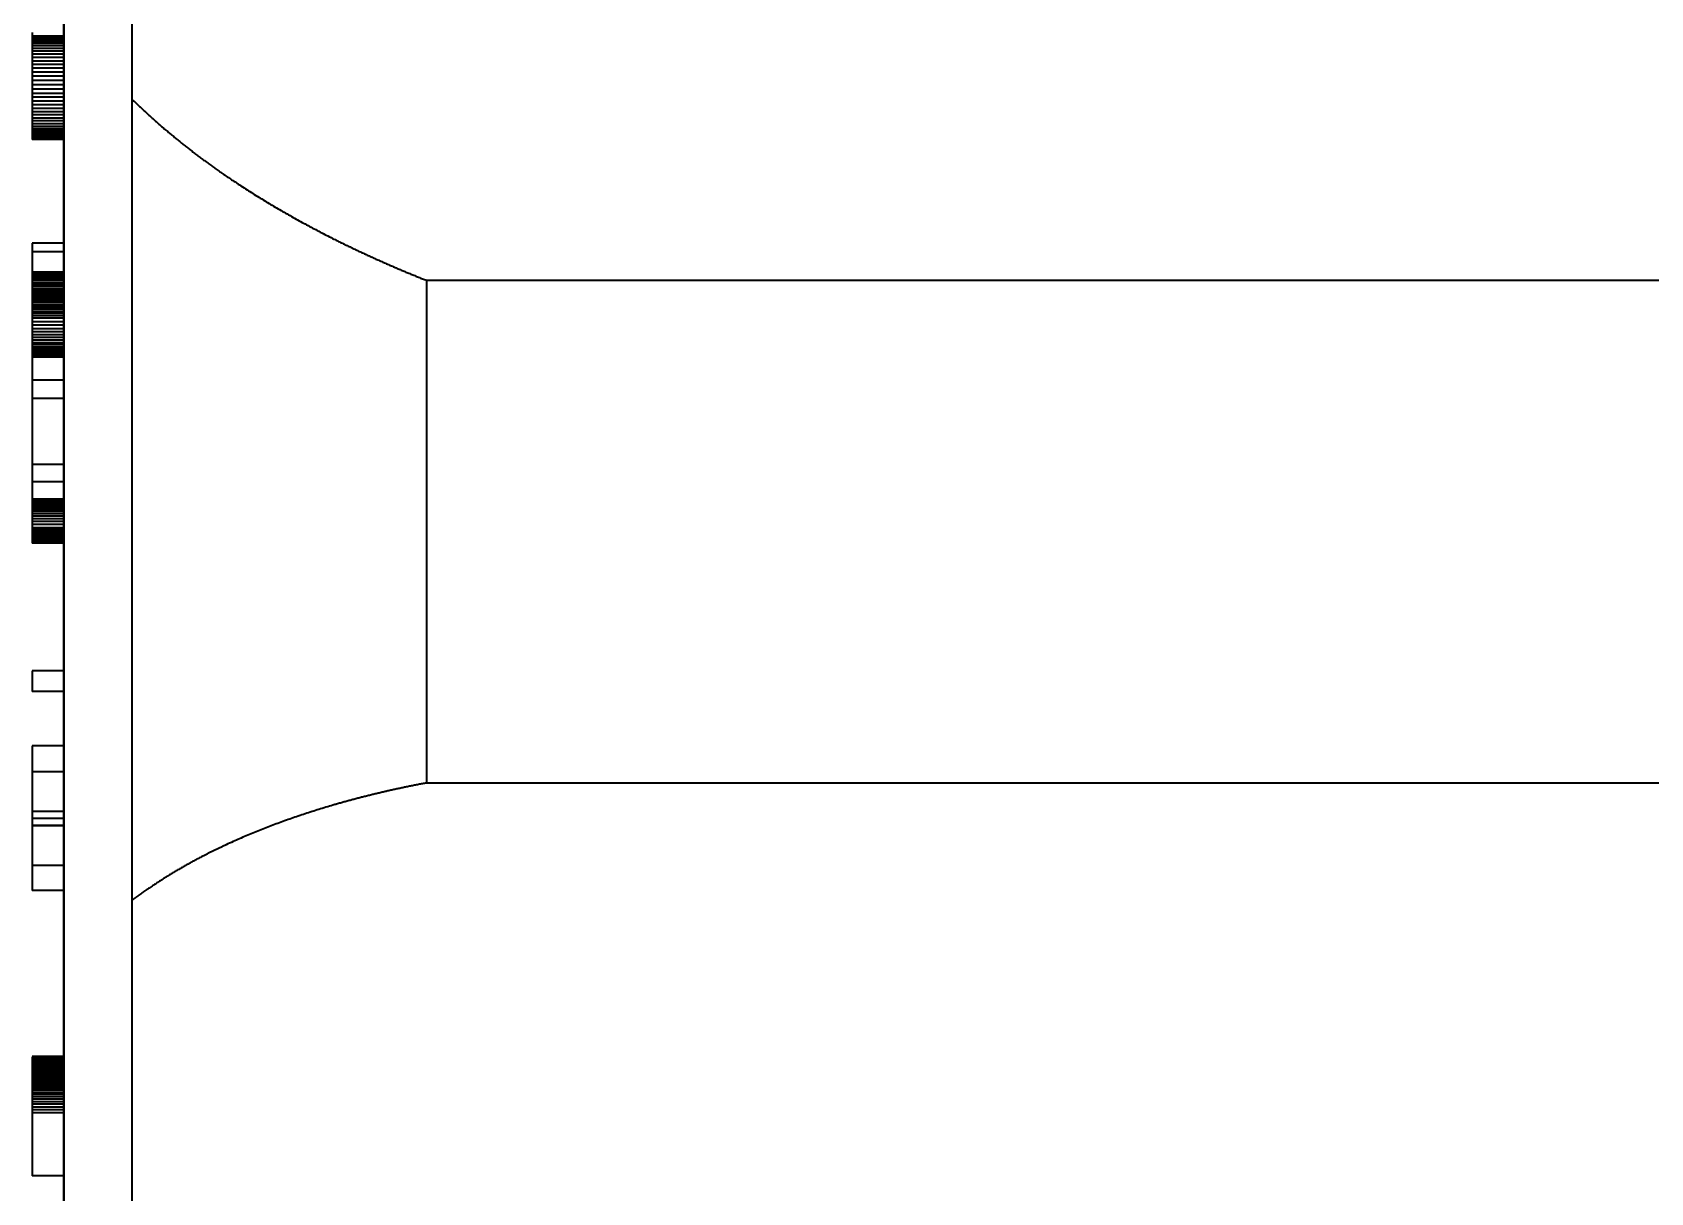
# Model space of a CAD drawing. Extents: x 23 to 417, y 3 to 294.
# Drawn here: x 45.24 to 52.93, y 205.91 to 211.43 of the extents above; entities that cross this region are included whole.
import ezdxf

# ---------------------------------------------------------------- set-up
doc = ezdxf.new("R2010")
doc.units = 0
doc.layers.get('0').update_dxf_attribs({"lineweight": 13})

# ---------------------------------------------------------------- blocks, each defined once
blk = doc.blocks.new('BLOCK4521')
at = {"color": 1, "lineweight": 35, "ltscale": 0.115128}
blk.add_line((-598.852, -2.303), (-598.852, 2.303), dxfattribs=at)
at = {"color": 1, "lineweight": 35}
for p, q in [((-599.502, -22.625), (-599.502, 0)), ((-599.502, 0), (-599.502, -25.1)), ((-572.052, -4.023), (-596.058, -4.023)), ((-572.052, -8.8), (-596.058, -8.8))]:
    blk.add_line(p, q, dxfattribs=at)
at = {"color": 1, "lineweight": 35, "ltscale": 0.00089989}
blk.add_line((-599.802, -1.666), (-599.802, -1.702), dxfattribs=at)
at = {"color": 1, "lineweight": 35, "ltscale": 0.0075}
for p, q in [((-599.502, -1.702), (-599.802, -1.702)), ((-599.502, -1.703), (-599.802, -1.703)), ((-599.502, -1.707), (-599.802, -1.707)), ((-599.502, -1.715), (-599.802, -1.715)), ((-599.502, -1.725), (-599.802, -1.725)), ((-599.502, -1.738), (-599.802, -1.738)), ((-599.502, -1.753), (-599.802, -1.753)), ((-599.502, -1.772), (-599.802, -1.772)), ((-599.502, -1.793), (-599.802, -1.793)), ((-599.502, -1.818), (-599.802, -1.818)), ((-599.502, -1.845), (-599.802, -1.845)), ((-599.502, -1.874), (-599.802, -1.874)), ((-599.502, -1.905), (-599.802, -1.905)), ((-599.502, -1.938), (-599.802, -1.938)), ((-599.502, -1.972), (-599.802, -1.972)), ((-599.502, -2.007), (-599.802, -2.007)), ((-599.502, -2.044), (-599.802, -2.044)), ((-599.502, -2.083), (-599.802, -2.083)), ((-599.502, -2.123), (-599.802, -2.123)), ((-599.502, -2.164), (-599.802, -2.164)), ((-599.502, -2.207), (-599.802, -2.207)), ((-599.502, -2.246), (-599.802, -2.246)), ((-599.502, -2.283), (-599.802, -2.283)), ((-599.502, -2.32), (-599.802, -2.32)), ((-599.502, -2.354), (-599.802, -2.354)), ((-599.502, -2.388), (-599.802, -2.388)), ((-599.502, -2.42), (-599.802, -2.42)), ((-599.502, -2.451), (-599.802, -2.451)), ((-599.502, -2.48), (-599.802, -2.48)), ((-599.502, -2.508), (-599.802, -2.508)), ((-599.502, -2.535), (-599.802, -2.535)), ((-599.502, -2.56), (-599.802, -2.56)), ((-599.502, -2.583), (-599.802, -2.583)), ((-599.502, -2.603), (-599.802, -2.603)), ((-599.502, -2.622), (-599.802, -2.622)), ((-599.502, -2.638), (-599.802, -2.638)), ((-599.502, -2.651), (-599.802, -2.651)), ((-599.502, -2.663), (-599.802, -2.663)), ((-599.502, -2.672), (-599.802, -2.672)), ((-599.502, -2.679), (-599.802, -2.679)), ((-599.502, -2.684), (-599.802, -2.684)), ((-599.502, -3.67), (-599.802, -3.67)), ((-599.502, -3.752), (-599.802, -3.752)), ((-599.502, -3.945), (-599.802, -3.945)), ((-599.502, -3.95), (-599.802, -3.95)), ((-599.502, -3.955), (-599.802, -3.955)), ((-599.502, -3.96), (-599.802, -3.96)), ((-599.502, -3.964), (-599.802, -3.964)), ((-599.502, -3.968), (-599.802, -3.968)), ((-599.502, -3.972), (-599.802, -3.972)), ((-599.502, -3.975), (-599.802, -3.975)), ((-599.502, -3.978), (-599.802, -3.978)), ((-599.502, -3.98), (-599.802, -3.98)), ((-599.502, -3.982), (-599.802, -3.982)), ((-599.502, -4.002), (-599.802, -4.002)), ((-599.502, -4.022), (-599.802, -4.022)), ((-599.502, -4.042), (-599.802, -4.042)), ((-599.502, -4.062), (-599.802, -4.062)), ((-599.502, -4.082), (-599.802, -4.082)), ((-599.502, -4.102), (-599.802, -4.102)), ((-599.502, -4.121), (-599.802, -4.121)), ((-599.502, -4.14), (-599.802, -4.14)), ((-599.502, -4.16), (-599.802, -4.16)), ((-599.502, -4.179), (-599.802, -4.179)), ((-599.502, -4.198), (-599.802, -4.198)), ((-599.502, -4.217), (-599.802, -4.217)), ((-599.502, -4.237), (-599.802, -4.237)), ((-599.502, -4.257), (-599.802, -4.257)), ((-599.502, -4.277), (-599.802, -4.277)), ((-599.502, -4.297), (-599.802, -4.297)), ((-599.502, -4.318), (-599.802, -4.318)), ((-599.502, -4.339), (-599.802, -4.339)), ((-599.502, -4.36), (-599.802, -4.36)), ((-599.502, -4.382), (-599.802, -4.382)), ((-599.502, -4.417), (-599.802, -4.417)), ((-599.502, -4.45), (-599.802, -4.45)), ((-599.502, -4.482), (-599.802, -4.482)), ((-599.502, -4.512), (-599.802, -4.512)), ((-599.502, -4.54), (-599.802, -4.54)), ((-599.502, -4.567), (-599.802, -4.567)), ((-599.502, -4.592), (-599.802, -4.592)), ((-599.502, -4.615), (-599.802, -4.615)), ((-599.502, -4.637), (-599.802, -4.637)), ((-599.502, -4.657), (-599.802, -4.657)), ((-599.502, -4.675), (-599.802, -4.675)), ((-599.502, -4.692), (-599.802, -4.692)), ((-599.502, -4.706), (-599.802, -4.706)), ((-599.502, -4.718), (-599.802, -4.718)), ((-599.502, -4.729), (-599.802, -4.729)), ((-599.502, -4.738), (-599.802, -4.738)), ((-599.502, -4.744), (-599.802, -4.744)), ((-599.502, -4.749), (-599.802, -4.749)), ((-599.502, -4.752), (-599.802, -4.752)), ((-599.502, -4.753), (-599.802, -4.753)), ((-599.502, -4.97), (-599.802, -4.97)), ((-599.502, -5.145), (-599.802, -5.145)), ((-599.502, -5.772), (-599.802, -5.772)), ((-599.502, -5.937), (-599.802, -5.937)), ((-599.502, -6.101), (-599.802, -6.101)), ((-599.502, -6.102), (-599.802, -6.102)), ((-599.502, -6.103), (-599.802, -6.103)), ((-599.502, -6.106), (-599.802, -6.106)), ((-599.502, -6.11), (-599.802, -6.11)), ((-599.502, -6.114), (-599.802, -6.114)), ((-599.502, -6.12), (-599.802, -6.12)), ((-599.502, -6.127), (-599.802, -6.127)), ((-599.502, -6.135), (-599.802, -6.135)), ((-599.502, -6.144), (-599.802, -6.144)), ((-599.502, -6.153), (-599.802, -6.153)), ((-599.502, -6.168), (-599.802, -6.168)), ((-599.502, -6.184), (-599.802, -6.184)), ((-599.502, -6.201), (-599.802, -6.201)), ((-599.502, -6.221), (-599.802, -6.221)), ((-599.502, -6.242), (-599.802, -6.242)), ((-599.502, -6.265), (-599.802, -6.265)), ((-599.502, -6.29), (-599.802, -6.29)), ((-599.502, -6.316), (-599.802, -6.316)), ((-599.502, -6.344), (-599.802, -6.344)), ((-599.502, -6.374), (-599.802, -6.374)), ((-599.502, -6.389), (-599.802, -6.389)), ((-599.502, -6.404), (-599.802, -6.404)), ((-599.502, -6.419), (-599.802, -6.419)), ((-599.502, -6.433), (-599.802, -6.433)), ((-599.502, -6.448), (-599.802, -6.448)), ((-599.502, -6.462), (-599.802, -6.462)), ((-599.502, -6.477), (-599.802, -6.477)), ((-599.502, -6.491), (-599.802, -6.491)), ((-599.502, -6.505), (-599.802, -6.505)), ((-599.502, -6.519), (-599.802, -6.519)), ((-599.502, -7.733), (-599.802, -7.733)), ((-599.502, -7.931), (-599.802, -7.931)), ((-599.502, -8.447), (-599.802, -8.447)), ((-599.502, -8.693), (-599.802, -8.693)), ((-599.502, -9.07), (-599.802, -9.07)), ((-599.502, -9.136), (-599.802, -9.136)), ((-599.502, -9.203), (-599.802, -9.203)), ((-599.502, -9.207), (-599.802, -9.207)), ((-599.502, -9.584), (-599.802, -9.584)), ((-599.502, -9.822), (-599.802, -9.822)), ((-599.502, -11.401), (-599.802, -11.401)), ((-599.502, -11.402), (-599.802, -11.402)), ((-599.502, -11.403), (-599.802, -11.403)), ((-599.502, -11.405), (-599.802, -11.405)), ((-599.502, -11.408), (-599.802, -11.408)), ((-599.502, -11.412), (-599.802, -11.412)), ((-599.502, -11.417), (-599.802, -11.417)), ((-599.502, -11.423), (-599.802, -11.423)), ((-599.502, -11.43), (-599.802, -11.43)), ((-599.502, -11.437), (-599.802, -11.437)), ((-599.502, -11.446), (-599.802, -11.446)), ((-599.502, -11.455), (-599.802, -11.455)), ((-599.502, -11.464), (-599.802, -11.464)), ((-599.502, -11.474), (-599.802, -11.474)), ((-599.502, -11.485), (-599.802, -11.485)), ((-599.502, -11.496), (-599.802, -11.496)), ((-599.502, -11.507), (-599.802, -11.507)), ((-599.502, -11.518), (-599.802, -11.518)), ((-599.502, -11.53), (-599.802, -11.53)), ((-599.502, -11.543), (-599.802, -11.543)), ((-599.502, -11.556), (-599.802, -11.556)), ((-599.502, -11.569), (-599.802, -11.569)), ((-599.502, -11.583), (-599.802, -11.583)), ((-599.502, -11.598), (-599.802, -11.598)), ((-599.502, -11.613), (-599.802, -11.613)), ((-599.502, -11.63), (-599.802, -11.63)), ((-599.502, -11.646), (-599.802, -11.646)), ((-599.502, -11.664), (-599.802, -11.664)), ((-599.502, -11.682), (-599.802, -11.682)), ((-599.502, -11.701), (-599.802, -11.701)), ((-599.502, -11.72), (-599.802, -11.72)), ((-599.502, -11.74), (-599.802, -11.74)), ((-599.502, -11.761), (-599.802, -11.761)), ((-599.502, -11.783), (-599.802, -11.783)), ((-599.502, -11.806), (-599.802, -11.806)), ((-599.502, -11.83), (-599.802, -11.83)), ((-599.502, -11.854), (-599.802, -11.854)), ((-599.502, -11.88), (-599.802, -11.88)), ((-599.502, -11.906), (-599.802, -11.906)), ((-599.502, -11.934), (-599.802, -11.934)), ((-599.502, -12.534), (-599.802, -12.534))]:
    blk.add_line(p, q, dxfattribs=at)
at = {"color": 1, "lineweight": 35, "ltscale": 3.585e-05}
blk.add_line((-599.802, -1.702), (-599.802, -1.703), dxfattribs=at)
at = {"color": 1, "lineweight": 35, "ltscale": 0.000107575}
blk.add_line((-599.802, -1.703), (-599.802, -1.707), dxfattribs=at)
at = {"color": 1, "lineweight": 35, "ltscale": 0.000178925}
blk.add_line((-599.802, -1.707), (-599.802, -1.715), dxfattribs=at)
at = {"color": 1, "lineweight": 35, "ltscale": 0.000251}
blk.add_line((-599.802, -1.715), (-599.802, -1.725), dxfattribs=at)
at = {"color": 1, "lineweight": 35, "ltscale": 0.000321975}
for p, q in [((-599.802, -1.725), (-599.802, -1.738)), ((-599.802, -11.543), (-599.802, -11.556))]:
    blk.add_line(p, q, dxfattribs=at)
at = {"color": 1, "lineweight": 35, "ltscale": 0.00039405}
blk.add_line((-599.802, -1.738), (-599.802, -1.753), dxfattribs=at)
at = {"color": 1, "lineweight": 35, "ltscale": 0.000465775}
blk.add_line((-599.802, -1.753), (-599.802, -1.772), dxfattribs=at)
at = {"color": 1, "lineweight": 35, "ltscale": 0.0005371}
blk.add_line((-599.802, -1.772), (-599.802, -1.793), dxfattribs=at)
at = {"color": 1, "lineweight": 35, "ltscale": 0.000608825}
blk.add_line((-599.802, -1.793), (-599.802, -1.818), dxfattribs=at)
at = {"color": 1, "lineweight": 35, "ltscale": 0.000680175}
blk.add_line((-599.802, -1.818), (-599.802, -1.845), dxfattribs=at)
at = {"color": 1, "lineweight": 35, "ltscale": 0.000735475}
blk.add_line((-599.802, -1.845), (-599.802, -1.874), dxfattribs=at)
at = {"color": 1, "lineweight": 35, "ltscale": 0.00077285}
blk.add_line((-599.802, -1.874), (-599.802, -1.905), dxfattribs=at)
at = {"color": 1, "lineweight": 35, "ltscale": 0.000811}
blk.add_line((-599.802, -1.905), (-599.802, -1.938), dxfattribs=at)
at = {"color": 1, "lineweight": 35, "ltscale": 0.000848775}
blk.add_line((-599.802, -1.938), (-599.802, -1.972), dxfattribs=at)
at = {"color": 1, "lineweight": 35, "ltscale": 0.000886525}
blk.add_line((-599.802, -1.972), (-599.802, -2.007), dxfattribs=at)
at = {"color": 1, "lineweight": 35, "ltscale": 0.0009243}
blk.add_line((-599.802, -2.007), (-599.802, -2.044), dxfattribs=at)
at = {"color": 1, "lineweight": 35, "ltscale": 0.00096245}
blk.add_line((-599.802, -2.044), (-599.802, -2.083), dxfattribs=at)
at = {"color": 1, "lineweight": 35, "ltscale": 0.001}
blk.add_line((-599.802, -2.083), (-599.802, -2.123), dxfattribs=at)
at = {"color": 1, "lineweight": 35, "ltscale": 0.001038}
blk.add_line((-599.802, -2.123), (-599.802, -2.164), dxfattribs=at)
at = {"color": 1, "lineweight": 35, "ltscale": 0.001076}
blk.add_line((-599.802, -2.164), (-599.802, -2.207), dxfattribs=at)
at = {"color": 1, "lineweight": 35, "ltscale": 0.000970825}
blk.add_line((-599.802, -2.207), (-599.802, -2.246), dxfattribs=at)
at = {"color": 1, "lineweight": 35, "ltscale": 0.0009369}
blk.add_line((-599.802, -2.246), (-599.802, -2.283), dxfattribs=at)
at = {"color": 1, "lineweight": 35, "ltscale": 0.0009037}
blk.add_line((-599.802, -2.283), (-599.802, -2.32), dxfattribs=at)
at = {"color": 1, "lineweight": 35, "ltscale": 0.190277}
blk.add_line((-598.852, -9.914), (-598.852, -2.302), dxfattribs=at)
at = {"color": 1, "lineweight": 35, "ltscale": 0.000870125}
blk.add_line((-599.802, -2.32), (-599.802, -2.354), dxfattribs=at)
at = {"color": 1, "lineweight": 35, "ltscale": 0.000836575}
blk.add_line((-599.802, -2.354), (-599.802, -2.388), dxfattribs=at)
at = {"color": 1, "lineweight": 35, "ltscale": 0.000803}
blk.add_line((-599.802, -2.388), (-599.802, -2.42), dxfattribs=at)
at = {"color": 1, "lineweight": 35, "ltscale": 0.000769425}
blk.add_line((-599.802, -2.42), (-599.802, -2.451), dxfattribs=at)
at = {"color": 1, "lineweight": 35, "ltscale": 0.000736225}
blk.add_line((-599.802, -2.451), (-599.802, -2.48), dxfattribs=at)
at = {"color": 1, "lineweight": 35, "ltscale": 0.000702675}
blk.add_line((-599.802, -2.48), (-599.802, -2.508), dxfattribs=at)
at = {"color": 1, "lineweight": 35, "ltscale": 0.0006691}
blk.add_line((-599.802, -2.508), (-599.802, -2.535), dxfattribs=at)
at = {"color": 1, "lineweight": 35, "ltscale": 0.000624075}
blk.add_line((-599.802, -2.535), (-599.802, -2.56), dxfattribs=at)
at = {"color": 1, "lineweight": 35, "ltscale": 0.0005684}
blk.add_line((-599.802, -2.56), (-599.802, -2.583), dxfattribs=at)
at = {"color": 1, "lineweight": 35, "ltscale": 0.000511925}
blk.add_line((-599.802, -2.583), (-599.802, -2.603), dxfattribs=at)
at = {"color": 1, "lineweight": 35, "ltscale": 0.000456225}
blk.add_line((-599.802, -2.603), (-599.802, -2.622), dxfattribs=at)
at = {"color": 1, "lineweight": 35, "ltscale": 0.00040055}
blk.add_line((-599.802, -2.622), (-599.802, -2.638), dxfattribs=at)
at = {"color": 1, "lineweight": 35, "ltscale": 0.0003441}
blk.add_line((-599.802, -2.638), (-599.802, -2.651), dxfattribs=at)
at = {"color": 1, "lineweight": 35, "ltscale": 0.000288}
blk.add_line((-599.802, -2.651), (-599.802, -2.663), dxfattribs=at)
at = {"color": 1, "lineweight": 35, "ltscale": 0.000232325}
blk.add_line((-599.802, -2.663), (-599.802, -2.672), dxfattribs=at)
at = {"color": 1, "lineweight": 35, "ltscale": 0.00017585}
blk.add_line((-599.802, -2.672), (-599.802, -2.679), dxfattribs=at)
at = {"color": 1, "lineweight": 35, "ltscale": 0.00012015}
for p, q in [((-599.802, -2.679), (-599.802, -2.684)), ((-599.802, -4.744), (-599.802, -4.749))]:
    blk.add_line(p, q, dxfattribs=at)
at = {"color": 1, "lineweight": 35, "ltscale": 0.024723}
blk.add_line((-599.502, -2.684), (-599.502, -3.673), dxfattribs=at)
at = {"color": 1, "lineweight": 35, "ltscale": 0.002052}
blk.add_line((-599.802, -3.67), (-599.802, -3.752), dxfattribs=at)
at = {"color": 1, "lineweight": 35, "ltscale": 0.004809}
blk.add_line((-599.802, -3.752), (-599.802, -3.945), dxfattribs=at)
at = {"color": 1, "lineweight": 35, "ltscale": 0.0001381}
blk.add_line((-599.802, -3.945), (-599.802, -3.95), dxfattribs=at)
at = {"color": 1, "lineweight": 35, "ltscale": 0.0001278}
blk.add_line((-599.802, -3.95), (-599.802, -3.955), dxfattribs=at)
at = {"color": 1, "lineweight": 35, "ltscale": 0.000117875}
blk.add_line((-599.802, -3.955), (-599.802, -3.96), dxfattribs=at)
at = {"color": 1, "lineweight": 35, "ltscale": 0.000107175}
blk.add_line((-599.802, -3.96), (-599.802, -3.964), dxfattribs=at)
at = {"color": 1, "lineweight": 35, "ltscale": 9.7275e-05}
blk.add_line((-599.802, -3.964), (-599.802, -3.968), dxfattribs=at)
at = {"color": 1, "lineweight": 35, "ltscale": 8.6975e-05}
blk.add_line((-599.802, -3.968), (-599.802, -3.972), dxfattribs=at)
at = {"color": 1, "lineweight": 35, "ltscale": 7.6675e-05}
blk.add_line((-599.802, -3.972), (-599.802, -3.975), dxfattribs=at)
at = {"color": 1, "lineweight": 35, "ltscale": 6.6375e-05}
blk.add_line((-599.802, -3.975), (-599.802, -3.978), dxfattribs=at)
at = {"color": 1, "lineweight": 35, "ltscale": 5.6475e-05}
blk.add_line((-599.802, -3.978), (-599.802, -3.98), dxfattribs=at)
at = {"color": 1, "lineweight": 35, "ltscale": 4.615e-05}
blk.add_line((-599.802, -3.98), (-599.802, -3.982), dxfattribs=at)
at = {"color": 1, "lineweight": 35, "ltscale": 0.00050965}
blk.add_line((-599.802, -3.982), (-599.802, -4.002), dxfattribs=at)
at = {"color": 1, "lineweight": 35, "ltscale": 0.000505825}
blk.add_line((-599.802, -4.002), (-599.802, -4.022), dxfattribs=at)
at = {"color": 1, "lineweight": 35, "ltscale": 0.000502025}
blk.add_line((-599.802, -4.022), (-599.802, -4.042), dxfattribs=at)
at = {"color": 1, "lineweight": 35, "ltscale": 0.0004982}
blk.add_line((-599.802, -4.042), (-599.802, -4.062), dxfattribs=at)
at = {"color": 1, "lineweight": 35, "ltscale": 0.0003704}
blk.add_line((-599.802, -4.048), (-599.802, -4.063), dxfattribs=at)
at = {"color": 1, "lineweight": 35, "ltscale": 0.000494375}
blk.add_line((-599.802, -4.062), (-599.802, -4.082), dxfattribs=at)
at = {"color": 1, "lineweight": 35, "ltscale": 0.000490175}
blk.add_line((-599.802, -4.082), (-599.802, -4.102), dxfattribs=at)
at = {"color": 1, "lineweight": 35, "ltscale": 0.000486775}
blk.add_line((-599.802, -4.102), (-599.802, -4.121), dxfattribs=at)
at = {"color": 1, "lineweight": 35, "ltscale": 0.000482925}
blk.add_line((-599.802, -4.121), (-599.802, -4.14), dxfattribs=at)
at = {"color": 1, "lineweight": 35, "ltscale": 0.00047875}
blk.add_line((-599.802, -4.14), (-599.802, -4.16), dxfattribs=at)
at = {"color": 1, "lineweight": 35, "ltscale": 0.119418}
blk.add_line((-596.058, -4.023), (-596.058, -8.8), dxfattribs=at)
at = {"color": 1, "lineweight": 35, "ltscale": 0.000475325}
blk.add_line((-599.802, -4.16), (-599.802, -4.179), dxfattribs=at)
at = {"color": 1, "lineweight": 35, "ltscale": 0.000476825}
blk.add_line((-599.802, -4.179), (-599.802, -4.198), dxfattribs=at)
at = {"color": 1, "lineweight": 35, "ltscale": 0.000483325}
blk.add_line((-599.802, -4.198), (-599.802, -4.217), dxfattribs=at)
at = {"color": 1, "lineweight": 35, "ltscale": 0.000490575}
blk.add_line((-599.802, -4.217), (-599.802, -4.237), dxfattribs=at)
at = {"color": 1, "lineweight": 35, "ltscale": 0.000497425}
blk.add_line((-599.802, -4.237), (-599.802, -4.257), dxfattribs=at)
at = {"color": 1, "lineweight": 35, "ltscale": 0.0005043}
blk.add_line((-599.802, -4.257), (-599.802, -4.277), dxfattribs=at)
at = {"color": 1, "lineweight": 35, "ltscale": 0.000511175}
blk.add_line((-599.802, -4.277), (-599.802, -4.297), dxfattribs=at)
at = {"color": 1, "lineweight": 35, "ltscale": 0.00051805}
blk.add_line((-599.802, -4.297), (-599.802, -4.318), dxfattribs=at)
at = {"color": 1, "lineweight": 35, "ltscale": 0.000525275}
blk.add_line((-599.802, -4.318), (-599.802, -4.339), dxfattribs=at)
at = {"color": 1, "lineweight": 35, "ltscale": 0.000531775}
blk.add_line((-599.802, -4.339), (-599.802, -4.36), dxfattribs=at)
at = {"color": 1, "lineweight": 35, "ltscale": 0.000539}
blk.add_line((-599.802, -4.36), (-599.802, -4.382), dxfattribs=at)
at = {"color": 1, "lineweight": 35, "ltscale": 0.000874325}
blk.add_line((-599.802, -4.382), (-599.802, -4.417), dxfattribs=at)
at = {"color": 1, "lineweight": 35, "ltscale": 0.00083315}
blk.add_line((-599.802, -4.417), (-599.802, -4.45), dxfattribs=at)
at = {"color": 1, "lineweight": 35, "ltscale": 0.000301375}
blk.add_line((-599.802, -4.45), (-599.802, -4.462), dxfattribs=at)
at = {"color": 1, "lineweight": 35, "ltscale": 0.000791925}
blk.add_line((-599.802, -4.45), (-599.802, -4.482), dxfattribs=at)
at = {"color": 1, "lineweight": 35, "ltscale": 0.000749975}
blk.add_line((-599.802, -4.482), (-599.802, -4.512), dxfattribs=at)
at = {"color": 1, "lineweight": 35, "ltscale": 0.00070875}
blk.add_line((-599.802, -4.512), (-599.802, -4.54), dxfattribs=at)
at = {"color": 1, "lineweight": 35, "ltscale": 0.000667575}
blk.add_line((-599.802, -4.54), (-599.802, -4.567), dxfattribs=at)
at = {"color": 1, "lineweight": 35, "ltscale": 0.000626}
blk.add_line((-599.802, -4.567), (-599.802, -4.592), dxfattribs=at)
at = {"color": 1, "lineweight": 35, "ltscale": 0.000584425}
blk.add_line((-599.802, -4.592), (-599.802, -4.615), dxfattribs=at)
at = {"color": 1, "lineweight": 35, "ltscale": 0.0005432}
blk.add_line((-599.802, -4.615), (-599.802, -4.637), dxfattribs=at)
at = {"color": 1, "lineweight": 35, "ltscale": 0.000501625}
blk.add_line((-599.802, -4.637), (-599.802, -4.657), dxfattribs=at)
at = {"color": 1, "lineweight": 35, "ltscale": 0.000456625}
blk.add_line((-599.802, -4.657), (-599.802, -4.675), dxfattribs=at)
at = {"color": 1, "lineweight": 35, "ltscale": 0.00040895}
blk.add_line((-599.802, -4.675), (-599.802, -4.692), dxfattribs=at)
at = {"color": 1, "lineweight": 35, "ltscale": 0.000360475}
blk.add_line((-599.802, -4.692), (-599.802, -4.706), dxfattribs=at)
at = {"color": 1, "lineweight": 35, "ltscale": 0.0003128}
blk.add_line((-599.802, -4.706), (-599.802, -4.718), dxfattribs=at)
at = {"color": 1, "lineweight": 35, "ltscale": 0.000264375}
blk.add_line((-599.802, -4.718), (-599.802, -4.729), dxfattribs=at)
at = {"color": 1, "lineweight": 35, "ltscale": 0.000216275}
blk.add_line((-599.802, -4.729), (-599.802, -4.738), dxfattribs=at)
at = {"color": 1, "lineweight": 35, "ltscale": 0.000168625}
blk.add_line((-599.802, -4.738), (-599.802, -4.744), dxfattribs=at)
at = {"color": 1, "lineweight": 35, "ltscale": 0.005653}
blk.add_line((-599.802, -4.744), (-599.802, -4.97), dxfattribs=at)
at = {"color": 1, "lineweight": 35, "ltscale": 7.21e-05}
blk.add_line((-599.802, -4.749), (-599.802, -4.752), dxfattribs=at)
at = {"color": 1, "lineweight": 35, "ltscale": 0.004374}
blk.add_line((-599.802, -4.97), (-599.802, -5.145), dxfattribs=at)
at = {"color": 1, "lineweight": 35, "ltscale": 0.015681}
blk.add_line((-599.802, -5.145), (-599.802, -5.772), dxfattribs=at)
at = {"color": 1, "lineweight": 35, "ltscale": 0.004118}
blk.add_line((-599.802, -5.772), (-599.802, -5.937), dxfattribs=at)
at = {"color": 1, "lineweight": 35, "ltscale": 0.004112}
blk.add_line((-599.802, -5.937), (-599.802, -6.101), dxfattribs=at)
at = {"color": 1, "lineweight": 35, "ltscale": 3.89e-05}
blk.add_line((-599.802, -6.102), (-599.802, -6.103), dxfattribs=at)
at = {"color": 1, "lineweight": 35, "ltscale": 6.5225e-05}
blk.add_line((-599.802, -6.103), (-599.802, -6.106), dxfattribs=at)
at = {"color": 1, "lineweight": 35, "ltscale": 9.1575e-05}
blk.add_line((-599.802, -6.106), (-599.802, -6.11), dxfattribs=at)
at = {"color": 1, "lineweight": 35, "ltscale": 0.0001171}
blk.add_line((-599.802, -6.11), (-599.802, -6.114), dxfattribs=at)
at = {"color": 1, "lineweight": 35, "ltscale": 0.000143825}
blk.add_line((-599.802, -6.114), (-599.802, -6.12), dxfattribs=at)
at = {"color": 1, "lineweight": 35, "ltscale": 0.000169375}
blk.add_line((-599.802, -6.12), (-599.802, -6.127), dxfattribs=at)
at = {"color": 1, "lineweight": 35, "ltscale": 0.000195675}
blk.add_line((-599.802, -6.127), (-599.802, -6.135), dxfattribs=at)
at = {"color": 1, "lineweight": 35, "ltscale": 0.000222025}
blk.add_line((-599.802, -6.135), (-599.802, -6.144), dxfattribs=at)
at = {"color": 1, "lineweight": 35, "ltscale": 0.000247575}
blk.add_line((-599.802, -6.144), (-599.802, -6.153), dxfattribs=at)
at = {"color": 1, "lineweight": 35, "ltscale": 0.000354775}
blk.add_line((-599.802, -6.153), (-599.802, -6.168), dxfattribs=at)
at = {"color": 1, "lineweight": 35, "ltscale": 0.00039825}
blk.add_line((-599.802, -6.168), (-599.802, -6.184), dxfattribs=at)
at = {"color": 1, "lineweight": 35, "ltscale": 0.0004425}
blk.add_line((-599.802, -6.184), (-599.802, -6.201), dxfattribs=at)
at = {"color": 1, "lineweight": 35, "ltscale": 0.00048675}
blk.add_line((-599.802, -6.201), (-599.802, -6.221), dxfattribs=at)
at = {"color": 1, "lineweight": 35, "ltscale": 0.000530625}
blk.add_line((-599.802, -6.221), (-599.802, -6.242), dxfattribs=at)
at = {"color": 1, "lineweight": 35, "ltscale": 0.0005745}
blk.add_line((-599.802, -6.242), (-599.802, -6.265), dxfattribs=at)
at = {"color": 1, "lineweight": 35, "ltscale": 0.00061835}
blk.add_line((-599.802, -6.265), (-599.802, -6.29), dxfattribs=at)
at = {"color": 1, "lineweight": 35, "ltscale": 0.000662625}
blk.add_line((-599.802, -6.29), (-599.802, -6.316), dxfattribs=at)
at = {"color": 1, "lineweight": 35, "ltscale": 0.000706475}
blk.add_line((-599.802, -6.316), (-599.802, -6.344), dxfattribs=at)
at = {"color": 1, "lineweight": 35, "ltscale": 0.00075035}
blk.add_line((-599.802, -6.344), (-599.802, -6.374), dxfattribs=at)
at = {"color": 1, "lineweight": 35, "ltscale": 0.000372325}
blk.add_line((-599.802, -6.374), (-599.802, -6.389), dxfattribs=at)
at = {"color": 1, "lineweight": 35, "ltscale": 0.000369625}
blk.add_line((-599.802, -6.389), (-599.802, -6.404), dxfattribs=at)
at = {"color": 1, "lineweight": 35, "ltscale": 0.000366975}
blk.add_line((-599.802, -6.404), (-599.802, -6.419), dxfattribs=at)
at = {"color": 1, "lineweight": 35, "ltscale": 0.0003647}
blk.add_line((-599.802, -6.419), (-599.802, -6.433), dxfattribs=at)
at = {"color": 1, "lineweight": 35, "ltscale": 0.000362}
blk.add_line((-599.802, -6.433), (-599.802, -6.448), dxfattribs=at)
at = {"color": 1, "lineweight": 35, "ltscale": 0.00035935}
blk.add_line((-599.802, -6.448), (-599.802, -6.462), dxfattribs=at)
at = {"color": 1, "lineweight": 35, "ltscale": 0.000356675}
blk.add_line((-599.802, -6.462), (-599.802, -6.477), dxfattribs=at)
at = {"color": 1, "lineweight": 35, "ltscale": 0.0003544}
blk.add_line((-599.802, -6.477), (-599.802, -6.491), dxfattribs=at)
at = {"color": 1, "lineweight": 35, "ltscale": 0.0003517}
blk.add_line((-599.802, -6.491), (-599.802, -6.505), dxfattribs=at)
at = {"color": 1, "lineweight": 35, "ltscale": 0.00034905}
blk.add_line((-599.802, -6.505), (-599.802, -6.519), dxfattribs=at)
at = {"color": 1, "lineweight": 35, "ltscale": 0.030354}
blk.add_line((-599.502, -6.519), (-599.502, -7.733), dxfattribs=at)
at = {"color": 1, "lineweight": 35, "ltscale": 0.004963}
blk.add_line((-599.802, -7.733), (-599.802, -7.931), dxfattribs=at)
at = {"color": 1, "lineweight": 35, "ltscale": 0.01289}
blk.add_line((-599.502, -7.931), (-599.502, -8.447), dxfattribs=at)
at = {"color": 1, "lineweight": 35, "ltscale": 0.006139}
blk.add_line((-599.802, -8.447), (-599.802, -8.693), dxfattribs=at)
at = {"color": 1, "lineweight": 35, "ltscale": 0.009439}
blk.add_line((-599.802, -8.693), (-599.802, -9.07), dxfattribs=at)
at = {"color": 1, "lineweight": 35, "ltscale": 0.000159075}
blk.add_line((-599.802, -9.07), (-599.802, -9.077), dxfattribs=at)
at = {"color": 1, "lineweight": 35, "ltscale": 0.0001602}
blk.add_line((-599.802, -9.077), (-599.802, -9.083), dxfattribs=at)
at = {"color": 1, "lineweight": 35, "ltscale": 0.000161375}
blk.add_line((-599.802, -9.083), (-599.802, -9.089), dxfattribs=at)
at = {"color": 1, "lineweight": 35, "ltscale": 0.000162125}
blk.add_line((-599.802, -9.089), (-599.802, -9.096), dxfattribs=at)
at = {"color": 1, "lineweight": 35, "ltscale": 0.00016325}
blk.add_line((-599.802, -9.096), (-599.802, -9.102), dxfattribs=at)
at = {"color": 1, "lineweight": 35, "ltscale": 0.00016405}
blk.add_line((-599.802, -9.102), (-599.802, -9.109), dxfattribs=at)
at = {"color": 1, "lineweight": 35, "ltscale": 0.000165175}
blk.add_line((-599.802, -9.109), (-599.802, -9.116), dxfattribs=at)
at = {"color": 1, "lineweight": 35, "ltscale": 0.000166325}
blk.add_line((-599.802, -9.116), (-599.802, -9.122), dxfattribs=at)
at = {"color": 1, "lineweight": 35, "ltscale": 0.00016745}
blk.add_line((-599.802, -9.122), (-599.802, -9.129), dxfattribs=at)
at = {"color": 1, "lineweight": 35, "ltscale": 0.000168225}
blk.add_line((-599.802, -9.129), (-599.802, -9.136), dxfattribs=at)
at = {"color": 1, "lineweight": 35, "ltscale": 0.000243375}
blk.add_line((-599.802, -9.136), (-599.802, -9.145), dxfattribs=at)
at = {"color": 1, "lineweight": 35, "ltscale": 0.000229275}
blk.add_line((-599.802, -9.145), (-599.802, -9.155), dxfattribs=at)
at = {"color": 1, "lineweight": 35, "ltscale": 0.000214775}
blk.add_line((-599.802, -9.155), (-599.802, -9.163), dxfattribs=at)
at = {"color": 1, "lineweight": 35, "ltscale": 0.00020065}
blk.add_line((-599.802, -9.163), (-599.802, -9.171), dxfattribs=at)
at = {"color": 1, "lineweight": 35, "ltscale": 0.00018615}
blk.add_line((-599.802, -9.171), (-599.802, -9.179), dxfattribs=at)
at = {"color": 1, "lineweight": 35, "ltscale": 0.00017205}
blk.add_line((-599.802, -9.179), (-599.802, -9.185), dxfattribs=at)
at = {"color": 1, "lineweight": 35, "ltscale": 0.00015755}
blk.add_line((-599.802, -9.185), (-599.802, -9.192), dxfattribs=at)
at = {"color": 1, "lineweight": 35, "ltscale": 0.000143425}
blk.add_line((-599.802, -9.192), (-599.802, -9.198), dxfattribs=at)
at = {"color": 1, "lineweight": 35, "ltscale": 0.00012855}
blk.add_line((-599.802, -9.198), (-599.802, -9.203), dxfattribs=at)
at = {"color": 1, "lineweight": 35, "ltscale": 0.000114825}
blk.add_line((-599.802, -9.203), (-599.802, -9.207), dxfattribs=at)
at = {"color": 1, "lineweight": 35, "ltscale": 0.009413}
blk.add_line((-599.802, -9.207), (-599.802, -9.584), dxfattribs=at)
at = {"color": 1, "lineweight": 35, "ltscale": 0.00596}
blk.add_line((-599.802, -9.584), (-599.802, -9.822), dxfattribs=at)
at = {"color": 1, "lineweight": 35, "ltscale": 0.039477}
blk.add_line((-599.502, -9.822), (-599.502, -11.401), dxfattribs=at)
at = {"color": 1, "lineweight": 35, "ltscale": 0.108185}
blk.add_line((-598.852, -14.241), (-598.852, -9.914), dxfattribs=at)
at = {"color": 1, "lineweight": 35, "ltscale": 3.3175e-05}
blk.add_line((-599.802, -11.402), (-599.802, -11.403), dxfattribs=at)
at = {"color": 1, "lineweight": 35, "ltscale": 5.57e-05}
blk.add_line((-599.802, -11.403), (-599.802, -11.405), dxfattribs=at)
at = {"color": 1, "lineweight": 35, "ltscale": 7.7825e-05}
blk.add_line((-599.802, -11.405), (-599.802, -11.408), dxfattribs=at)
at = {"color": 1, "lineweight": 35, "ltscale": 0.000100325}
blk.add_line((-599.802, -11.408), (-599.802, -11.412), dxfattribs=at)
at = {"color": 1, "lineweight": 35, "ltscale": 0.00012245}
blk.add_line((-599.802, -11.412), (-599.802, -11.417), dxfattribs=at)
at = {"color": 1, "lineweight": 35, "ltscale": 0.000144575}
blk.add_line((-599.802, -11.417), (-599.802, -11.423), dxfattribs=at)
at = {"color": 1, "lineweight": 35, "ltscale": 0.000167075}
blk.add_line((-599.802, -11.423), (-599.802, -11.43), dxfattribs=at)
at = {"color": 1, "lineweight": 35, "ltscale": 0.00018885}
blk.add_line((-599.802, -11.43), (-599.802, -11.437), dxfattribs=at)
at = {"color": 1, "lineweight": 35, "ltscale": 0.0002117}
blk.add_line((-599.802, -11.437), (-599.802, -11.446), dxfattribs=at)
at = {"color": 1, "lineweight": 35, "ltscale": 0.00022775}
blk.add_line((-599.802, -11.446), (-599.802, -11.455), dxfattribs=at)
at = {"color": 1, "lineweight": 35, "ltscale": 0.000238025}
blk.add_line((-599.802, -11.455), (-599.802, -11.464), dxfattribs=at)
at = {"color": 1, "lineweight": 35, "ltscale": 0.0002491}
blk.add_line((-599.802, -11.464), (-599.802, -11.474), dxfattribs=at)
at = {"color": 1, "lineweight": 35, "ltscale": 0.000259025}
blk.add_line((-599.802, -11.474), (-599.802, -11.485), dxfattribs=at)
at = {"color": 1, "lineweight": 35, "ltscale": 0.0002697}
blk.add_line((-599.802, -11.485), (-599.802, -11.496), dxfattribs=at)
at = {"color": 1, "lineweight": 35, "ltscale": 0.000280375}
blk.add_line((-599.802, -11.496), (-599.802, -11.507), dxfattribs=at)
at = {"color": 1, "lineweight": 35, "ltscale": 0.000290675}
blk.add_line((-599.802, -11.507), (-599.802, -11.518), dxfattribs=at)
at = {"color": 1, "lineweight": 35, "ltscale": 0.000300975}
blk.add_line((-599.802, -11.518), (-599.802, -11.53), dxfattribs=at)
at = {"color": 1, "lineweight": 35, "ltscale": 0.00031205}
blk.add_line((-599.802, -11.53), (-599.802, -11.543), dxfattribs=at)
at = {"color": 1, "lineweight": 35, "ltscale": 0.000335675}
blk.add_line((-599.802, -11.556), (-599.802, -11.569), dxfattribs=at)
at = {"color": 1, "lineweight": 35, "ltscale": 0.000352475}
blk.add_line((-599.802, -11.569), (-599.802, -11.583), dxfattribs=at)
at = {"color": 1, "lineweight": 35, "ltscale": 0.0003689}
blk.add_line((-599.802, -11.583), (-599.802, -11.598), dxfattribs=at)
at = {"color": 1, "lineweight": 35, "ltscale": 0.00038565}
blk.add_line((-599.802, -11.598), (-599.802, -11.613), dxfattribs=at)
at = {"color": 1, "lineweight": 35, "ltscale": 0.00040245}
blk.add_line((-599.802, -11.613), (-599.802, -11.63), dxfattribs=at)
at = {"color": 1, "lineweight": 35, "ltscale": 0.00041885}
blk.add_line((-599.802, -11.63), (-599.802, -11.646), dxfattribs=at)
at = {"color": 1, "lineweight": 35, "ltscale": 0.000435275}
blk.add_line((-599.802, -11.646), (-599.802, -11.664), dxfattribs=at)
at = {"color": 1, "lineweight": 35, "ltscale": 0.000513475}
blk.add_line((-599.802, -11.663), (-599.802, -11.684), dxfattribs=at)
at = {"color": 1, "lineweight": 35, "ltscale": 0.000452025}
blk.add_line((-599.802, -11.664), (-599.802, -11.682), dxfattribs=at)
at = {"color": 1, "lineweight": 35, "ltscale": 0.000468825}
blk.add_line((-599.802, -11.682), (-599.802, -11.701), dxfattribs=at)
at = {"color": 1, "lineweight": 35, "ltscale": 0.000485625}
blk.add_line((-599.802, -11.701), (-599.802, -11.72), dxfattribs=at)
at = {"color": 1, "lineweight": 35, "ltscale": 0.000504675}
blk.add_line((-599.802, -11.72), (-599.802, -11.74), dxfattribs=at)
at = {"color": 1, "lineweight": 35, "ltscale": 0.0005272}
blk.add_line((-599.802, -11.74), (-599.802, -11.761), dxfattribs=at)
at = {"color": 1, "lineweight": 35, "ltscale": 0.000549325}
blk.add_line((-599.802, -11.761), (-599.802, -11.783), dxfattribs=at)
at = {"color": 1, "lineweight": 35, "ltscale": 0.000571425}
blk.add_line((-599.802, -11.783), (-599.802, -11.806), dxfattribs=at)
at = {"color": 1, "lineweight": 35, "ltscale": 0.00059395}
blk.add_line((-599.802, -11.806), (-599.802, -11.83), dxfattribs=at)
at = {"color": 1, "lineweight": 35, "ltscale": 0.000616075}
blk.add_line((-599.802, -11.83), (-599.802, -11.854), dxfattribs=at)
at = {"color": 1, "lineweight": 35, "ltscale": 0.0006382}
blk.add_line((-599.802, -11.854), (-599.802, -11.88), dxfattribs=at)
at = {"color": 1, "lineweight": 35, "ltscale": 0.0006607}
blk.add_line((-599.802, -11.88), (-599.802, -11.906), dxfattribs=at)
at = {"color": 1, "lineweight": 35, "ltscale": 0.00068285}
blk.add_line((-599.802, -11.906), (-599.802, -11.934), dxfattribs=at)
at = {"color": 1, "lineweight": 35, "ltscale": 0.00070495}
blk.add_line((-599.802, -11.934), (-599.802, -11.962), dxfattribs=at)
at = {"color": 1, "lineweight": 35, "ltscale": 0.014299}
blk.add_line((-599.802, -11.962), (-599.802, -12.534), dxfattribs=at)
at = {"color": 1, "lineweight": 35, "ltscale": 0.003988}
blk.add_line((-599.502, -12.534), (-599.502, -12.693), dxfattribs=at)
at = {"color": 1, "lineweight": 35}
for points, knots in [([(-598.852, -2.303), (-598.755, -2.398), (-598.656, -2.49), (-598.555, -2.579), (-598.296, -2.794), (-598.026, -2.991), (-597.86, -3.103), (-597.414, -3.385), (-596.95, -3.632), (-596.658, -3.773), (-596.359, -3.903), (-596.058, -4.023)], [0, 0, 0, 0, 0, 0, 1.22816, 1.22816, 1.22816, 3.062116, 3.062116, 3.062116, 6.100576, 6.100576, 6.100576, 6.100576, 6.100576, 6.100576]), ([(-596.058, -8.8), (-596.358, -8.856), (-596.655, -8.924), (-596.948, -9.003), (-597.471, -9.17), (-597.973, -9.385), (-598.19, -9.491), (-598.454, -9.638), (-598.705, -9.807), (-598.755, -9.842), (-598.803, -9.877), (-598.852, -9.914)], [0, 0, 0, 0, 0, 0, 2.985132, 2.985132, 2.985132, 5.37049, 5.37049, 5.37049, 5.965051, 5.965051, 5.965051, 5.965051, 5.965051, 5.965051])]:
    blk.add_open_spline(points, degree=5, knots=knots, dxfattribs=at)

msp = doc.modelspace()

# ---------------------------------------------------------------- block references
at = {"lineweight": 0, "xscale": 0.5, "yscale": 0.5, "zscale": 0.5}
msp.add_blockref('BLOCK4521', (345.1414, 212.2613), dxfattribs=at)

doc.saveas('drawing.dxf')
